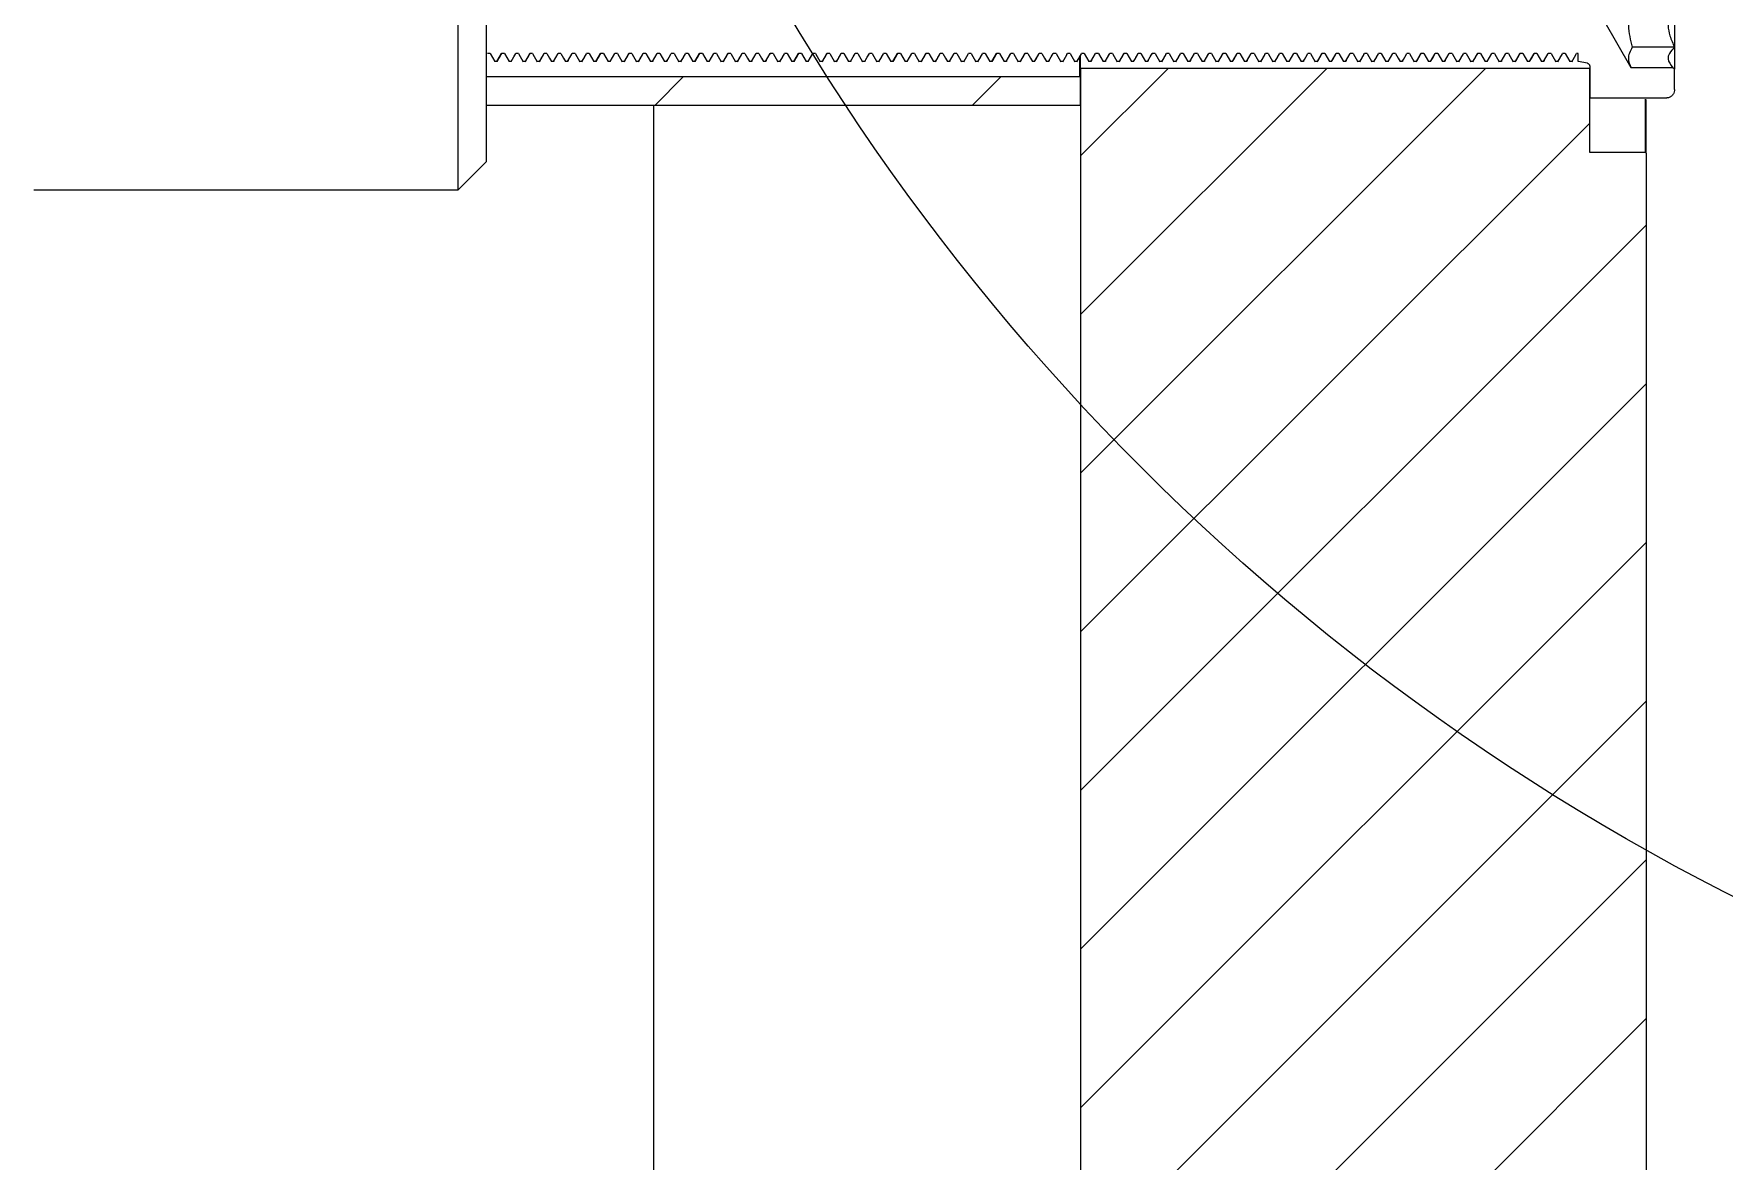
# Model space of a CAD drawing. Header units: millimetres. Extents: x -48 to 1187, y 2 to 839.
# Drawn here: x 648.6 to 672.51, y 713.02 to 728.97 of the extents above; entities that cross this region are included whole.
import ezdxf

# ---------------------------------------------------------------- set-up
doc = ezdxf.new("R2010")
doc.units = ezdxf.units.MM

# ---------------------------------------------------------------- blocks, each defined once
blk = doc.blocks.new('SW_HATCH_0')
at = {"color": 0, "linetype": 'Continuous', "lineweight": 18}
for p, q in [((6.384, 208.439), (5.984, 208.039)), ((10.874, 208.439), (10.474, 208.039)), ((17.729, 208.559), (12, 202.83)), ((15.484, 208.559), (12, 205.076)), ((13.239, 208.559), (12, 207.321)), ((19.2, 207.785), (12, 200.585)), ((20, 206.34), (12, 198.34)), ((20, 204.095), (12, 196.095)), ((20, 201.85), (12, 193.85)), ((20, 199.605), (12, 191.605)), ((20, 197.36), (12, 189.36)), ((20, 195.115), (12, 187.115))]:
    blk.add_line(p, q, dxfattribs=at)

msp = doc.modelspace()

# ---------------------------------------------------------------- linework, layer by layer
at = {"color": 7, "linetype": 'Continuous', "lineweight": 25}
for p, q in [((671.804446, 729.474189), (671.804446, 728.782632)), ((671.191658, 728.493956), (670.804446, 729.164627)), ((671.804446, 728.782632), (671.204446, 728.782632)), ((671.804446, 728.782632), (671.804446, 728.471807)), ((655.058157, 728.693527), (655.018661, 728.693527)), ((655.05821, 728.693777), (655.124201, 728.579538)), ((655.152673, 728.579227), (655.124148, 728.579227)), ((655.152726, 728.579379), (655.218717, 728.69365)), ((655.258183, 728.693527), (655.218665, 728.693527)), ((655.258169, 728.694236), (655.32416, 728.580108)), ((655.352693, 728.579227), (655.324174, 728.579227)), ((655.411024, 728.681039), (655.418535, 728.693756)), ((655.458196, 728.693527), (655.418684, 728.693527)), ((655.458159, 728.693087), (655.52415, 728.57868)), ((655.552724, 728.579227), (655.524188, 728.579227)), ((655.552671, 728.578833), (655.618662, 728.69321)), ((655.65819, 728.693527), (655.618715, 728.693527)), ((655.658207, 728.693153), (655.724198, 728.578762)), ((655.752722, 728.579227), (655.724107, 728.579227)), ((655.752719, 728.578615), (655.81871, 728.693034)), ((655.858163, 728.693527), (655.818624, 728.693527)), ((655.952675, 728.579227), (655.924154, 728.579227)), ((655.952712, 728.580076), (656.018703, 728.694211)), ((656.058158, 728.693527), (656.018666, 728.693527)), ((656.152675, 728.579227), (656.124233, 728.579227)), ((656.15267, 728.579607), (656.218661, 728.693833)), ((656.20211, 728.665185), (656.218826, 728.693527)), ((656.258342, 728.693527), (656.218737, 728.693527)), ((656.258186, 728.692758), (656.324177, 728.578271)), ((656.352881, 728.579227), (656.32413, 728.579227)), ((656.352695, 728.578265), (656.418686, 728.692752)), ((656.458156, 728.693527), (656.418654, 728.693527)), ((656.458209, 728.693868), (656.5242, 728.579651)), ((656.552672, 728.579227), (656.524147, 728.579227)), ((656.552726, 728.5795), (656.618717, 728.693747)), ((656.658187, 728.693527), (656.618663, 728.693527)), ((656.658166, 728.694191), (656.724157, 728.580053)), ((656.752697, 728.579227), (656.724178, 728.579227)), ((656.752686, 728.580123), (656.818677, 728.694248)), ((656.808741, 728.677066), (656.818582, 728.69373)), ((656.858186, 728.693527), (656.818688, 728.693527)), ((656.858161, 728.693001), (656.924153, 728.578573)), ((656.952714, 728.579227), (656.92418, 728.579227)), ((656.952673, 728.578716), (657.018664, 728.693116)), ((657.058176, 728.693527), (657.018706, 728.693527)), ((657.058209, 728.693249), (657.1242, 728.578882)), ((657.152709, 728.579227), (657.124107, 728.579227)), ((657.152721, 728.578725), (657.218712, 728.693123)), ((657.258165, 728.693527), (657.218623, 728.693527)), ((657.258189, 728.694288), (657.32418, 728.580173)), ((657.352677, 728.579227), (657.324156, 728.579227)), ((657.352708, 728.580127), (657.4187, 728.694251)), ((657.458158, 728.693527), (657.418668, 728.693527)), ((657.458153, 728.69361), (657.524144, 728.57933)), ((657.552674, 728.579227), (657.524231, 728.579227)), ((657.602966, 728.666569), (657.618863, 728.693527)), ((657.658321, 728.693527), (657.618747, 728.693527)), ((657.65819, 728.692784), (657.724181, 728.578304)), ((657.752755, 728.579227), (657.724124, 728.579227)), ((657.752699, 728.578266), (657.818691, 728.692753)), ((657.858156, 728.693527), (657.818647, 728.693527)), ((657.858207, 728.693954), (657.924198, 728.579757)), ((657.952672, 728.579227), (657.924147, 728.579227)), ((657.952725, 728.579616), (658.018716, 728.69384)), ((658.05819, 728.693527), (658.018663, 728.693527)), ((658.058163, 728.694136), (658.124154, 728.579984)), ((658.152701, 728.579227), (658.124181, 728.579227)), ((658.152682, 728.580072), (658.218673, 728.694207)), ((658.206677, 728.673458), (658.21863, 728.693703)), ((658.258178, 728.693527), (658.218692, 728.693527)), ((658.258165, 728.692924), (658.324156, 728.578478)), ((658.352705, 728.579227), (658.324171, 728.579227)), ((658.352676, 728.578606), (658.418667, 728.693027)), ((658.458163, 728.693527), (658.418697, 728.693527)), ((658.45821, 728.693349), (658.524201, 728.579006)), ((658.552696, 728.579227), (658.524109, 728.579227)), ((658.552723, 728.578843), (658.618714, 728.693218)), ((658.658168, 728.693527), (658.618622, 728.693527)), ((658.752679, 728.579227), (658.724159, 728.579227)), ((658.752705, 728.580164), (658.818696, 728.694281)), ((658.858157, 728.693527), (658.81867, 728.693527)), ((658.952673, 728.579227), (658.924225, 728.579227)), ((658.952668, 728.579369), (659.018659, 728.693642)), ((659.004455, 728.669046), (659.01889, 728.693527)), ((659.058241, 728.693527), (659.018747, 728.693527)), ((659.058194, 728.692828), (659.124185, 728.578358)), ((659.152843, 728.579227), (659.124119, 728.579227)), ((659.152704, 728.578291), (659.218695, 728.692774)), ((659.258156, 728.693527), (659.218641, 728.693527)), ((659.258205, 728.694031), (659.324196, 728.579854)), ((659.352671, 728.579227), (659.324147, 728.579227)), ((659.352723, 728.579724), (659.418714, 728.693927)), ((659.458194, 728.693527), (659.418662, 728.693527)), ((659.45816, 728.694072), (659.524151, 728.579904)), ((659.552704, 728.579227), (659.524185, 728.579227)), ((659.552679, 728.580007), (659.61867, 728.694155)), ((659.604875, 728.670292), (659.618679, 728.693677)), ((659.65817, 728.693527), (659.618695, 728.693527)), ((659.658168, 728.692859), (659.724159, 728.578397)), ((659.752696, 728.579227), (659.724162, 728.579227)), ((659.752679, 728.578507), (659.81867, 728.692948)), ((659.858162, 728.693527), (659.818689, 728.693527)), ((659.858211, 728.693451), (659.924202, 728.579133)), ((659.952682, 728.579227), (659.924153, 728.579227)), ((659.952725, 728.578966), (660.018716, 728.693317)), ((660.058171, 728.693527), (660.018623, 728.693527)), ((660.058181, 728.694306), (660.124172, 728.580195)), ((660.152682, 728.579227), (660.124162, 728.579227)), ((660.258157, 728.693527), (660.218673, 728.693527)), ((660.258153, 728.693406), (660.324144, 728.579077)), ((660.352672, 728.579227), (660.324218, 728.579227)), ((660.40659, 728.672637), (660.418905, 728.693527)), ((660.45823, 728.693527), (660.418742, 728.693527)), ((660.458197, 728.692886), (660.524189, 728.578431)), ((660.553068, 728.579227), (660.524114, 728.579227)), ((660.552708, 728.578339), (660.618699, 728.692812)), ((660.658157, 728.693527), (660.618635, 728.693527)), ((660.658202, 728.694101), (660.724194, 728.57994)), ((660.752671, 728.579227), (660.724148, 728.579227)), ((660.752721, 728.579824), (660.818712, 728.694007)), ((660.858197, 728.693527), (660.818662, 728.693527)), ((660.858158, 728.693998), (660.924149, 728.579813)), ((660.952708, 728.579227), (660.924188, 728.579227)), ((660.952676, 728.579931), (661.018667, 728.694093)), ((661.003394, 728.667672), (661.018729, 728.693654)), ((661.058391, 728.693527), (661.018699, 728.693527)), ((661.058172, 728.692807), (661.124163, 728.578332)), ((661.152687, 728.579227), (661.124154, 728.579227)), ((661.152682, 728.578421), (661.218673, 728.692878)), ((661.25816, 728.693527), (661.21868, 728.693527)), ((661.258211, 728.693553), (661.324202, 728.579259)), ((661.352677, 728.579227), (661.324151, 728.579227)), ((661.352726, 728.579092), (661.418717, 728.693419)), ((661.458174, 728.693527), (661.418669, 728.693527)), ((661.552685, 728.579227), (661.524166, 728.579227)), ((661.552698, 728.580195), (661.618689, 728.694306)), ((661.616824, 728.691082), (661.618436, 728.693811)), ((661.658157, 728.693527), (661.618676, 728.693527)), ((661.752672, 728.579227), (661.724209, 728.579227)), ((661.752668, 728.579118), (661.818659, 728.693439)), ((661.809356, 728.677322), (661.818909, 728.693527)), ((661.858177, 728.693527), (661.818735, 728.693527)), ((661.858201, 728.692957), (661.924192, 728.578518)), ((661.952749, 728.579227), (661.924111, 728.579227)), ((661.952711, 728.578406), (662.018703, 728.692866)), ((662.058158, 728.693527), (662.018631, 728.693527)), ((662.0582, 728.694162), (662.124191, 728.580016)), ((662.152672, 728.579227), (662.124149, 728.579227)), ((662.152718, 728.579914), (662.21871, 728.69408)), ((662.2582, 728.693527), (662.218663, 728.693527)), ((662.258156, 728.693917), (662.324147, 728.579712)), ((662.352711, 728.579227), (662.324191, 728.579227)), ((662.352674, 728.579843), (662.418665, 728.694023)), ((662.402381, 728.665848), (662.418713, 728.693527)), ((662.45838, 728.693527), (662.418702, 728.693527)), ((662.458176, 728.692771), (662.524167, 728.578287)), ((662.552681, 728.579227), (662.524146, 728.579227)), ((662.552686, 728.578351), (662.618677, 728.692822)), ((662.658158, 728.693527), (662.618672, 728.693527)), ((662.752675, 728.579227), (662.724149, 728.579227)), ((662.752726, 728.579219), (662.818718, 728.693521)), ((662.858178, 728.693527), (662.818667, 728.693527)), ((662.952689, 728.579227), (662.924169, 728.579227)), ((663.0142, 728.686546), (663.018478, 728.693788)), ((663.058208, 728.693527), (663.01868, 728.693527)), ((663.058156, 728.693206), (663.124147, 728.578829)), ((663.152672, 728.579227), (663.124199, 728.579227)), ((663.212637, 728.682901), (663.218901, 728.693527)), ((663.258206, 728.693527), (663.218727, 728.693527)), ((663.258204, 728.693038), (663.324195, 728.578619)), ((663.352738, 728.579227), (663.324109, 728.579227)), ((663.352715, 728.578489), (663.418706, 728.692933)), ((663.394446, 728.364627), (663.394446, 728.643652)), ((663.404446, 728.484627), (663.404446, 728.659505)), ((663.45816, 728.693527), (663.418627, 728.693527)), ((663.458196, 728.694212), (663.524188, 728.580079)), ((663.552673, 728.579227), (663.524151, 728.579227)), ((663.552716, 728.579993), (663.618707, 728.694143)), ((663.65816, 728.693527), (663.618664, 728.693527)), ((663.658154, 728.693829), (663.724146, 728.579603)), ((663.752714, 728.579227), (663.724223, 728.579227)), ((663.752672, 728.579745), (663.818663, 728.693944)), ((663.801897, 728.66493), (663.818767, 728.693527)), ((663.858365, 728.693527), (663.818705, 728.693527)), ((663.85818, 728.692752), (663.924171, 728.578264)), ((663.952899, 728.579227), (663.924138, 728.579227)), ((663.95269, 728.578299), (664.018681, 728.69278)), ((664.058157, 728.693527), (664.018663, 728.693527)), ((664.05821, 728.693751), (664.124202, 728.579505)), ((664.152674, 728.579227), (664.124148, 728.579227)), ((664.258182, 728.693527), (664.218665, 728.693527)), ((664.25817, 728.694247), (664.324161, 728.580122)), ((664.352692, 728.579227), (664.324173, 728.579227)), ((664.411698, 728.68221), (664.418522, 728.693763)), ((664.458198, 728.693527), (664.418683, 728.693527)), ((664.458158, 728.693112), (664.524149, 728.578711)), ((664.552673, 728.579227), (664.524191, 728.579227)), ((664.552671, 728.578867), (664.618662, 728.693237)), ((664.658193, 728.693527), (664.618718, 728.693527)), ((664.658206, 728.693127), (664.724197, 728.578729)), ((664.752726, 728.579227), (664.724107, 728.579227)), ((664.752718, 728.578586), (664.818709, 728.693011)), ((664.858162, 728.693527), (664.818624, 728.693527)), ((664.858193, 728.694253), (664.924184, 728.580129)), ((664.952674, 728.579227), (664.924153, 728.579227)), ((664.952713, 728.58006), (665.018704, 728.694197)), ((665.058159, 728.693527), (665.018666, 728.693527)), ((665.152676, 728.579227), (665.124232, 728.579227)), ((665.15267, 728.579638), (665.218661, 728.693858)), ((665.20198, 728.664985), (665.218815, 728.693527)), ((665.2585, 728.693527), (665.218732, 728.693527)), ((665.258184, 728.692754), (665.324176, 728.578266)), ((665.352885, 728.579227), (665.324131, 728.579227)), ((665.352694, 728.578269), (665.418685, 728.692756)), ((665.458156, 728.693527), (665.418656, 728.693527)), ((665.458209, 728.693843), (665.5242, 728.57962)), ((665.552673, 728.579227), (665.524147, 728.579227)), ((665.552726, 728.579467), (665.618717, 728.69372)), ((665.658185, 728.693527), (665.618664, 728.693527)), ((665.658167, 728.694205), (665.724158, 728.58007)), ((665.752696, 728.579227), (665.724177, 728.579227)), ((665.752687, 728.580135), (665.818678, 728.694258)), ((665.809362, 728.678148), (665.818569, 728.693738)), ((665.858189, 728.693527), (665.818687, 728.693527)), ((665.858161, 728.693024), (665.924152, 728.578602)), ((665.952717, 728.579227), (665.924182, 728.579227)), ((666.05818, 728.693527), (666.018709, 728.693527)), ((666.058208, 728.693222), (666.124199, 728.578848)), ((666.152713, 728.579227), (666.124107, 728.579227)), ((666.152721, 728.578693), (666.218712, 728.693097)), ((666.258164, 728.693527), (666.218623, 728.693527)), ((666.25819, 728.694282), (666.324181, 728.580165)), ((666.352676, 728.579227), (666.324155, 728.579227)), ((666.352709, 728.580114), (666.418701, 728.694241)), ((666.458158, 728.693527), (666.418667, 728.693527)), ((666.458153, 728.693638), (666.524144, 728.579365)), ((666.552674, 728.579227), (666.524232, 728.579227)), ((666.602662, 728.666071), (666.618854, 728.693527)), ((666.658327, 728.693527), (666.618746, 728.693527)), ((666.658189, 728.692775), (666.72418, 728.578293)), ((666.752869, 728.579227), (666.724125, 728.579227)), ((666.752698, 728.578263), (666.818689, 728.692751)), ((666.858156, 728.693527), (666.818649, 728.693527)), ((666.858208, 728.69393), (666.924199, 728.579728)), ((666.952672, 728.579227), (666.924147, 728.579227)), ((666.952725, 728.579584), (667.018716, 728.693814)), ((667.058189, 728.693527), (667.018663, 728.693527)), ((667.058164, 728.694153), (667.124155, 728.580005)), ((667.152699, 728.579227), (667.12418, 728.579227)), ((667.152683, 728.580088), (667.218674, 728.69422)), ((667.207232, 728.674429), (667.218617, 728.693711)), ((667.25818, 728.693527), (667.218691, 728.693527)), ((667.258164, 728.692945), (667.324155, 728.578504)), ((667.352707, 728.579227), (667.324173, 728.579227)), ((667.352675, 728.578636), (667.418666, 728.693051)), ((667.458167, 728.693527), (667.4187, 728.693527)), ((667.45821, 728.693321), (667.524201, 728.578971)), ((667.5527, 728.579227), (667.524108, 728.579227)), ((667.552723, 728.578809), (667.618714, 728.693191)), ((667.658167, 728.693527), (667.618622, 728.693527)), ((667.658186, 728.6943), (667.724177, 728.580187)), ((667.752679, 728.579227), (667.724158, 728.579227)), ((667.752706, 728.580155), (667.818697, 728.694274)), ((667.858157, 728.693527), (667.81867, 728.693527)), ((667.952673, 728.579227), (667.924227, 728.579227)), ((668.003971, 728.668237), (668.018883, 728.693527)), ((668.058244, 728.693527), (668.018748, 728.693527)), ((668.058193, 728.692814), (668.124184, 728.578341)), ((668.152849, 728.579227), (668.12412, 728.579227)), ((668.152702, 728.578282), (668.218694, 728.692766)), ((668.258156, 728.693527), (668.218642, 728.693527)), ((668.258206, 728.69401), (668.324197, 728.579828)), ((668.352671, 728.579227), (668.324147, 728.579227)), ((668.352723, 728.579695), (668.418715, 728.693903)), ((668.458193, 728.693527), (668.418662, 728.693527)), ((668.458161, 728.694091), (668.524152, 728.579928)), ((668.552703, 728.579227), (668.524184, 728.579227)), ((668.55268, 728.580027), (668.618671, 728.694171)), ((668.605351, 728.671132), (668.618665, 728.693683)), ((668.658172, 728.693527), (668.618694, 728.693527)), ((668.658167, 728.692876), (668.724158, 728.578418)), ((668.752698, 728.579227), (668.724164, 728.579227)), ((668.752678, 728.578534), (668.818669, 728.692969)), ((668.858162, 728.693527), (668.818691, 728.693527)), ((668.952686, 728.579227), (668.924153, 728.579227)), ((668.952724, 728.578931), (669.018716, 728.693289)), ((669.05817, 728.693527), (669.018623, 728.693527)), ((669.058182, 728.694306), (669.124173, 728.580195)), ((669.152681, 728.579227), (669.124161, 728.579227)), ((669.152702, 728.580182), (669.218693, 728.694295)), ((669.258157, 728.693527), (669.218672, 728.693527)), ((669.258153, 728.693435), (669.324144, 728.579113)), ((669.352672, 728.579227), (669.32422, 728.579227)), ((669.352668, 728.57928), (669.418659, 728.693569)), ((669.405925, 728.671516), (669.418902, 728.693527)), ((669.458234, 728.693527), (669.418744, 728.693527)), ((669.458196, 728.692868), (669.524188, 728.578409)), ((669.552762, 728.579227), (669.524115, 728.579227)), ((669.552707, 728.578324), (669.618698, 728.6928)), ((669.658157, 728.693527), (669.618637, 728.693527)), ((669.658203, 728.694082), (669.724194, 728.579917)), ((669.752671, 728.579227), (669.724148, 728.579227)), ((669.752721, 728.579797), (669.818713, 728.693986)), ((669.858196, 728.693527), (669.818662, 728.693527)), ((669.858159, 728.69402), (669.92415, 728.579839)), ((669.952707, 728.579227), (669.924187, 728.579227)), ((669.952677, 728.579953), (670.018668, 728.694112)), ((670.003768, 728.668336), (670.018715, 728.693659)), ((670.058165, 728.693527), (670.018698, 728.693527)), ((670.058171, 728.69282), (670.124162, 728.578349)), ((670.15269, 728.579227), (670.124156, 728.579227)), ((670.152681, 728.578445), (670.218672, 728.692898)), ((670.258162, 728.693527), (670.218683, 728.693527)), ((670.258211, 728.693525), (670.324202, 728.579224)), ((670.352684, 728.579227), (670.324152, 728.579227)), ((670.441645, 728.693527), (670.418674, 728.693527)), ((670.441645, 728.579227), (670.441645, 728.693527)), ((670.571392, 728.556349), (670.441645, 728.579227)), ((663.394446, 728.364627), (655.004446, 728.364627)), ((663.404446, 728.354627), (663.394446, 728.364627)), ((663.404446, 728.484627), (663.404446, 696.764627)), ((670.604446, 728.484627), (663.404446, 728.484627)), ((663.404446, 727.964627), (663.404446, 728.354627)), ((670.604446, 728.516957), (670.604446, 728.064627)), ((670.604446, 727.294427), (670.604446, 728.484627)), ((671.782297, 728.493956), (671.191658, 728.493956)), ((671.804446, 728.471807), (671.782297, 728.493956)), ((671.804446, 728.184627), (671.804446, 728.471807)), ((671.684446, 728.064627), (670.604446, 728.064627)), ((655.004446, 727.964627), (663.404446, 727.964627)), ((657.364648, 727.964627), (657.364648, 705.883823)), ((671.394446, 727.294427), (671.394446, 728.046407)), ((671.404446, 727.284427), (671.404446, 728.04607)), ((654.604446, 726.764627), (655.004446, 727.164627)), ((671.394446, 727.294427), (670.604446, 727.294427)), ((671.404446, 727.284427), (671.394446, 727.294427)), ((671.404446, 727.284427), (671.404446, 696.764627)), ((648.604446, 726.764627), (654.604446, 726.764627))]:
    msp.add_line(p, q, dxfattribs=at)
at = {"color": 7, "linetype": 'Continuous', "lineweight": 25, "flags": 128}
for points in [[(655.352689, 728.580161), (655.371524, 728.612732), (655.390359, 728.645303), (655.41868, 728.694279)], [(655.858192, 728.694262), (655.877027, 728.661691), (655.895861, 728.629119), (655.924183, 728.58014)], [(656.058153, 728.693709), (656.076971, 728.661128), (656.095789, 728.628547), (656.124144, 728.579453)], [(657.552669, 728.579491), (657.571487, 728.612071), (657.590306, 728.644651), (657.61866, 728.693739)], [(658.658185, 728.694303), (658.67702, 728.661732), (658.695856, 728.629162), (658.724176, 728.580191)], [(658.858153, 728.693509), (658.876964, 728.660924), (658.895776, 728.62834), (658.924144, 728.579204)], [(660.152701, 728.580187), (660.171537, 728.612757), (660.190372, 728.645328), (660.218692, 728.694299)], [(660.352668, 728.579244), (660.371481, 728.611828), (660.390293, 728.644412), (660.418659, 728.693541)], [(661.458177, 728.694298), (661.477013, 728.661727), (661.495848, 728.629157), (661.524169, 728.580185)], [(661.658154, 728.693305), (661.67696, 728.660717), (661.695766, 728.62813), (661.724146, 728.578951)], [(662.658211, 728.693653), (662.677027, 728.661072), (662.695843, 728.62849), (662.724202, 728.579384)], [(662.858174, 728.694278), (662.877009, 728.661707), (662.895843, 728.629136), (662.924165, 728.58016)], [(662.952694, 728.58019), (662.971529, 728.61276), (662.990365, 728.645331), (663.018685, 728.694302)], [(663.152669, 728.578991), (663.171476, 728.611578), (663.190282, 728.644166), (663.21866, 728.693337)], [(664.152726, 728.579345), (664.171542, 728.611927), (664.190357, 728.644509), (664.218718, 728.693622)], [(664.35269, 728.58017), (664.371525, 728.61274), (664.39036, 728.645311), (664.418681, 728.694285)], [(665.058153, 728.693736), (665.076972, 728.661155), (665.09579, 728.628575), (665.124144, 728.579486)], [(665.952673, 728.578748), (665.971473, 728.611339), (665.990274, 728.643929), (666.018664, 728.693142)], [(666.552669, 728.579524), (666.571488, 728.612104), (666.590308, 728.644684), (666.61866, 728.693766)], [(667.858153, 728.693537), (667.876965, 728.660953), (667.895778, 728.62837), (667.924144, 728.57924)], [(667.952668, 728.579404), (667.971485, 728.611985), (667.990301, 728.644567), (668.018659, 728.693669)], [(668.858211, 728.693422), (668.87702, 728.660837), (668.895829, 728.628251), (668.924202, 728.579097)], [(670.352726, 728.579067), (670.371534, 728.611653), (670.390343, 728.644239), (670.418717, 728.693398)]]:
    msp.add_lwpolyline(points, dxfattribs=at)
at = {"color": 7, "linetype": 'Continuous', "lineweight": 18}
msp.add_circle((687.404448, 745.964627), 32.716026, dxfattribs=at)
at = {"color": 7, "linetype": 'Continuous', "lineweight": 25}
for points in [[(654.604446, 726.764627), (654.604446, 726.796329), (654.604446, 726.859733), (654.604446, 727.369755), (654.604446, 728.174354), (654.604446, 729.289669), (654.604446, 730.688604), (654.604446, 732.34937), (654.604446, 734.242975), (654.604446, 736.337174), (654.604446, 738.596092), (654.604446, 740.98109), (654.604446, 743.451357), (654.604446, 745.12687), (654.604446, 745.964627)], [(655.004446, 727.164627), (655.004446, 727.195668), (655.004446, 727.257751), (655.004446, 727.757148), (655.004446, 728.544984), (655.004446, 729.637064), (655.004446, 731.006855), (655.004446, 732.633021), (655.004446, 734.487176), (655.004446, 736.537746), (655.004446, 738.749603), (655.004446, 741.084913), (655.004446, 743.503717), (655.004446, 745.144323), (655.004446, 745.964627)]]:
    msp.add_open_spline(points, degree=3, dxfattribs=at)
for points, knots in [([(671.204446, 729.474189), (671.175855, 729.345894), (671.12429, 729.114509), (671.179741, 728.884921), (671.204446, 728.782632)], [0, 0, 0, 0, 0.554465399, 1, 1, 1, 1]), ([(671.804446, 729.474189), (671.774934, 729.407914), (671.720527, 729.285732), (671.704796, 729.100863), (671.735675, 728.933884), (671.780285, 728.83577), (671.804446, 728.782632)], [0, 0, 0, 0, 0.3000114789, 0.5530827371, 0.7579538821, 1, 1, 1, 1]), ([(671.204446, 728.782632), (671.176713, 728.728513), (671.127418, 728.632319), (671.17211, 728.536059), (671.191658, 728.493956)], [0, 0, 0, 0, 0.562610264, 1, 1, 1, 1]), ([(671.804446, 728.782632), (671.77659, 728.754641), (671.725263, 728.703064), (671.696811, 728.601772), (671.749334, 728.53553), (671.782297, 728.493956)], [0, 0, 0, 0, 0.306507026, 0.564770531, 1, 1, 1, 1]), ([(655.15546, 728.581992), (655.166579, 728.601157), (655.188152, 728.638339), (655.20976, 728.675513), (655.22023, 728.693527)], [0, 0, 0, 0, 0.515429889, 1, 1, 1, 1]), ([(655.360004, 728.597414), (655.359705, 728.595204), (655.357258, 728.577101), (655.354827, 728.578233), (655.352693, 728.579227)], [0, 0, 0, 0, 0.122094926, 1, 1, 1, 1]), ([(655.555866, 728.581296), (655.566976, 728.600469), (655.588662, 728.637892), (655.61037, 728.675289), (655.620956, 728.693527)], [0, 0, 0, 0, 0.512318017, 1, 1, 1, 1]), ([(655.755397, 728.581146), (655.766512, 728.600332), (655.788217, 728.637797), (655.809956, 728.675253), (655.820562, 728.693527)], [0, 0, 0, 0, 0.512119343, 1, 1, 1, 1]), ([(655.959945, 728.597069), (655.959666, 728.595007), (655.957232, 728.57703), (655.954815, 728.578195), (655.952675, 728.579227)], [0, 0, 0, 0, 0.114675202, 1, 1, 1, 1]), ([(656.15995, 728.597313), (656.159651, 728.595106), (656.157214, 728.577093), (656.154797, 728.578229), (656.152675, 728.579227)], [0, 0, 0, 0, 0.122491944, 1, 1, 1, 1]), ([(656.35552, 728.580696), (656.366631, 728.59989), (656.388408, 728.637508), (656.410213, 728.67511), (656.420892, 728.693527)], [0, 0, 0, 0, 0.510209864, 1, 1, 1, 1]), ([(656.555483, 728.582126), (656.566603, 728.601287), (656.588155, 728.638425), (656.609742, 728.675554), (656.620191, 728.693527)], [0, 0, 0, 0, 0.5159465188, 1, 1, 1, 1]), ([(656.760009, 728.597431), (656.759708, 728.59521), (656.75726, 728.577106), (656.754829, 728.578236), (656.752697, 728.579227)], [0, 0, 0, 0, 0.1226883697, 1, 1, 1, 1]), ([(656.955826, 728.581162), (656.966935, 728.600337), (656.988642, 728.637805), (657.01037, 728.675247), (657.020978, 728.693527)], [0, 0, 0, 0, 0.511783373, 1, 1, 1, 1]), ([(657.155396, 728.581269), (657.166512, 728.600452), (657.188197, 728.637876), (657.209917, 728.675291), (657.220504, 728.693527)], [0, 0, 0, 0, 0.512607834, 1, 1, 1, 1]), ([(657.359957, 728.597144), (657.359674, 728.595053), (657.357236, 728.577045), (657.354816, 728.578203), (657.352677, 728.579227)], [0, 0, 0, 0, 0.11613841, 1, 1, 1, 1]), ([(657.559942, 728.597284), (657.559645, 728.595085), (657.55721, 728.577088), (657.554794, 728.578227), (657.552674, 728.579227)], [0, 0, 0, 0, 0.122177406, 1, 1, 1, 1]), ([(657.755487, 728.580717), (657.766598, 728.599911), (657.788371, 728.637522), (657.810174, 728.675118), (657.82085, 728.693527)], [0, 0, 0, 0, 0.510332984, 1, 1, 1, 1]), ([(657.95551, 728.582253), (657.96663, 728.601411), (657.988162, 728.638506), (658.009729, 728.675593), (658.020158, 728.693527)], [0, 0, 0, 0, 0.516438357, 1, 1, 1, 1]), ([(658.160011, 728.597434), (658.15971, 728.595207), (658.157262, 728.577108), (658.154832, 728.578237), (658.152701, 728.579227)], [0, 0, 0, 0, 0.123049154, 1, 1, 1, 1]), ([(658.355779, 728.581035), (658.366888, 728.600213), (658.388614, 728.637723), (658.410362, 728.675207), (658.420991, 728.693527)], [0, 0, 0, 0, 0.51127531, 1, 1, 1, 1]), ([(658.555399, 728.5814), (658.566516, 728.60058), (658.588181, 728.63796), (658.609881, 728.675331), (658.620446, 728.693527)], [0, 0, 0, 0, 0.513123171, 1, 1, 1, 1]), ([(658.759968, 728.597214), (658.759681, 728.595094), (658.757241, 728.577059), (658.754818, 728.578211), (658.752679, 728.579227)], [0, 0, 0, 0, 0.1175369287, 1, 1, 1, 1]), ([(658.959936, 728.597254), (658.959639, 728.595064), (658.957206, 728.577083), (658.954793, 728.578225), (658.952673, 728.579227)], [0, 0, 0, 0, 0.121815382, 1, 1, 1, 1]), ([(659.155458, 728.580761), (659.166571, 728.599955), (659.188337, 728.63755), (659.210133, 728.675132), (659.220802, 728.693527)], [0, 0, 0, 0, 0.510536627, 1, 1, 1, 1]), ([(659.355539, 728.582373), (659.366659, 728.601527), (659.388172, 728.638583), (659.40972, 728.67563), (659.42013, 728.693527)], [0, 0, 0, 0, 0.516898325, 1, 1, 1, 1]), ([(659.560012, 728.597423), (659.55971, 728.595195), (659.557264, 728.577107), (659.554834, 728.578237), (659.552704, 728.579227)], [0, 0, 0, 0, 0.123157976, 1, 1, 1, 1]), ([(659.755727, 728.580918), (659.766834, 728.600099), (659.788578, 728.637647), (659.810344, 728.675171), (659.820992, 728.693527)], [0, 0, 0, 0, 0.51081678, 1, 1, 1, 1]), ([(659.955407, 728.581536), (659.966524, 728.600713), (659.988168, 728.638047), (660.009847, 728.675373), (660.02039, 728.693527)], [0, 0, 0, 0, 0.513656699, 1, 1, 1, 1]), ([(660.159979, 728.597277), (660.159688, 728.595131), (660.157245, 728.577071), (660.15482, 728.578217), (660.152682, 728.579227)], [0, 0, 0, 0, 0.118839703, 1, 1, 1, 1]), ([(660.359929, 728.597223), (660.359634, 728.595042), (660.357203, 728.577078), (660.354791, 728.578222), (660.352672, 728.579227)], [0, 0, 0, 0, 0.121390948, 1, 1, 1, 1]), ([(660.555436, 728.580824), (660.566549, 728.600017), (660.588305, 728.637591), (660.610092, 728.675152), (660.62075, 728.693527)], [0, 0, 0, 0, 0.510812426, 1, 1, 1, 1]), ([(660.755569, 728.582484), (660.76669, 728.601635), (660.788186, 728.638654), (660.809717, 728.675663), (660.820109, 728.693527)], [0, 0, 0, 0, 0.5173198118, 1, 1, 1, 1]), ([(660.96001, 728.597398), (660.959709, 728.595175), (660.957264, 728.577103), (660.954837, 728.578235), (660.952708, 728.579227)], [0, 0, 0, 0, 0.12302339, 1, 1, 1, 1]), ([(661.155669, 728.580816), (661.166777, 728.600001), (661.188537, 728.637582), (661.21032, 728.675141), (661.220983, 728.693527)], [0, 0, 0, 0, 0.510486416, 1, 1, 1, 1]), ([(661.355419, 728.581675), (661.366537, 728.600848), (661.388159, 728.638136), (661.409816, 728.675416), (661.420337, 728.693527)], [0, 0, 0, 0, 0.514199844, 1, 1, 1, 1]), ([(661.559988, 728.597331), (661.559695, 728.595161), (661.55725, 728.577083), (661.554822, 728.578223), (661.552685, 728.579227)], [0, 0, 0, 0, 0.120018687, 1, 1, 1, 1]), ([(661.759924, 728.597185), (661.75963, 728.595019), (661.757201, 728.57707), (661.754791, 728.578218), (661.752672, 728.579227)], [0, 0, 0, 0, 0.120694178, 1, 1, 1, 1]), ([(661.955418, 728.580906), (661.966532, 728.600097), (661.988275, 728.637643), (662.01005, 728.675178), (662.020695, 728.693527)], [0, 0, 0, 0, 0.51115198, 1, 1, 1, 1]), ([(662.155602, 728.582583), (662.166723, 728.601731), (662.188204, 728.638718), (662.209719, 728.675693), (662.220095, 728.693527)], [0, 0, 0, 0, 0.517696778, 1, 1, 1, 1]), ([(662.360008, 728.597371), (662.359708, 728.595154), (662.357265, 728.5771), (662.354839, 728.578233), (662.352711, 728.579227)], [0, 0, 0, 0, 0.122838388, 1, 1, 1, 1]), ([(662.555617, 728.580746), (662.566726, 728.599934), (662.588496, 728.637538), (662.610291, 728.675122), (662.620965, 728.693527)], [0, 0, 0, 0, 0.510279272, 1, 1, 1, 1]), ([(662.755434, 728.581815), (662.766553, 728.600985), (662.788153, 728.638226), (662.809789, 728.675459), (662.820287, 728.693527)], [0, 0, 0, 0, 0.514744169, 1, 1, 1, 1]), ([(662.959996, 728.597375), (662.9597, 728.595185), (662.957253, 728.577092), (662.954824, 728.578228), (662.952689, 728.579227)], [0, 0, 0, 0, 0.121042393, 1, 1, 1, 1]), ([(663.159918, 728.59715), (663.159627, 728.594996), (663.157199, 728.577064), (663.154791, 728.578214), (663.152672, 728.579227)], [0, 0, 0, 0, 0.120139675, 1, 1, 1, 1]), ([(663.355406, 728.581003), (663.36652, 728.600192), (663.388248, 728.637705), (663.410008, 728.675208), (663.420637, 728.693527)], [0, 0, 0, 0, 0.51154677, 1, 1, 1, 1]), ([(663.55993, 728.596967), (663.559656, 728.594945), (663.557226, 728.577011), (663.554813, 728.578185), (663.552673, 728.579227)], [0, 0, 0, 0, 0.1127503094, 1, 1, 1, 1]), ([(663.760006, 728.597345), (663.759706, 728.595133), (663.757265, 728.577096), (663.754841, 728.578231), (663.752714, 728.579227)], [0, 0, 0, 0, 0.122625684, 1, 1, 1, 1]), ([(663.955571, 728.580706), (663.96668, 728.599897), (663.988456, 728.637513), (664.010259, 728.675111), (664.020938, 728.693527)], [0, 0, 0, 0, 0.510184193, 1, 1, 1, 1]), ([(664.155454, 728.581954), (664.166573, 728.60112), (664.188151, 728.638314), (664.209765, 728.675502), (664.220242, 728.693527)], [0, 0, 0, 0, 0.515281428, 1, 1, 1, 1]), ([(664.360003, 728.597407), (664.359704, 728.595201), (664.357257, 728.577099), (664.354826, 728.578232), (664.352692, 728.579227)], [0, 0, 0, 0, 0.1218911242, 1, 1, 1, 1]), ([(664.555876, 728.581334), (664.566987, 728.600506), (664.588667, 728.637918), (664.610368, 728.675301), (664.620948, 728.693527)], [0, 0, 0, 0, 0.5124719, 1, 1, 1, 1]), ([(664.755398, 728.581113), (664.766513, 728.6003), (664.788224, 728.637776), (664.809967, 728.675243), (664.820579, 728.693527)], [0, 0, 0, 0, 0.511988193, 1, 1, 1, 1]), ([(664.959942, 728.597047), (664.959664, 728.594994), (664.957231, 728.577026), (664.954814, 728.578193), (664.952674, 728.579227)], [0, 0, 0, 0, 0.1142618, 1, 1, 1, 1]), ([(665.159952, 728.597321), (665.159653, 728.595112), (665.157216, 728.577094), (665.154798, 728.57823), (665.152676, 728.579227)], [0, 0, 0, 0, 0.122571421, 1, 1, 1, 1]), ([(665.35553, 728.580695), (665.366641, 728.599888), (665.388418, 728.637507), (665.410223, 728.675109), (665.420903, 728.693527)], [0, 0, 0, 0, 0.510190982, 1, 1, 1, 1]), ([(665.555476, 728.582089), (665.566596, 728.601251), (665.588153, 728.638401), (665.609746, 728.675543), (665.620201, 728.693527)], [0, 0, 0, 0, 0.515803644, 1, 1, 1, 1]), ([(665.760008, 728.597428), (665.759708, 728.595209), (665.75726, 728.577105), (665.754829, 728.578235), (665.752696, 728.579227)], [0, 0, 0, 0, 0.122544752, 1, 1, 1, 1]), ([(665.955838, 728.581199), (665.966947, 728.600373), (665.988648, 728.637829), (666.010371, 728.675259), (666.020973, 728.693527)], [0, 0, 0, 0, 0.511931137, 1, 1, 1, 1]), ([(666.155396, 728.581233), (666.166512, 728.600418), (666.188203, 728.637853), (666.209928, 728.67528), (666.22052, 728.693527)], [0, 0, 0, 0, 0.512467585, 1, 1, 1, 1]), ([(666.359954, 728.597123), (666.359672, 728.59504), (666.357235, 728.577041), (666.354816, 728.578201), (666.352676, 728.579227)], [0, 0, 0, 0, 0.115731986, 1, 1, 1, 1]), ([(666.559944, 728.597292), (666.559647, 728.595091), (666.557211, 728.577089), (666.554795, 728.578228), (666.552674, 728.579227)], [0, 0, 0, 0, 0.122269821, 1, 1, 1, 1]), ([(666.755495, 728.580709), (666.766607, 728.599903), (666.788381, 728.637516), (666.810185, 728.675115), (666.820862, 728.693527)], [0, 0, 0, 0, 0.510289909, 1, 1, 1, 1]), ([(666.955502, 728.582218), (666.966622, 728.601377), (666.988159, 728.638484), (667.009732, 728.675583), (667.020166, 728.693527)], [0, 0, 0, 0, 0.516303173, 1, 1, 1, 1]), ([(667.160011, 728.597435), (667.15971, 728.595209), (667.157262, 728.577107), (667.154831, 728.578237), (667.1527, 728.579227)], [0, 0, 0, 0, 0.122972219, 1, 1, 1, 1]), ([(667.355793, 728.58107), (667.366902, 728.600247), (667.388623, 728.637746), (667.410365, 728.675218), (667.420988, 728.693527)], [0, 0, 0, 0, 0.511414851, 1, 1, 1, 1]), ([(667.555398, 728.581362), (667.566514, 728.600544), (667.588185, 728.637936), (667.609891, 728.67532), (667.620462, 728.693527)], [0, 0, 0, 0, 0.51297626, 1, 1, 1, 1]), ([(667.759965, 728.597195), (667.759679, 728.595083), (667.75724, 728.577055), (667.754817, 728.578209), (667.752679, 728.579227)], [0, 0, 0, 0, 0.117152437, 1, 1, 1, 1]), ([(667.959938, 728.597263), (667.959641, 728.59507), (667.957207, 728.577084), (667.954793, 728.578225), (667.952673, 728.579227)], [0, 0, 0, 0, 0.121921068, 1, 1, 1, 1]), ([(668.155466, 728.580747), (668.166578, 728.59994), (668.188346, 728.637541), (668.210145, 728.675127), (668.220816, 728.693527)], [0, 0, 0, 0, 0.510471801, 1, 1, 1, 1]), ([(668.35553, 728.582341), (668.36665, 728.601496), (668.388169, 728.638562), (668.409722, 728.67562), (668.420137, 728.693527)], [0, 0, 0, 0, 0.51677278, 1, 1, 1, 1]), ([(668.560012, 728.597428), (668.55971, 728.595199), (668.557263, 728.577107), (668.554834, 728.578237), (668.552703, 728.579227)], [0, 0, 0, 0, 0.1231537866, 1, 1, 1, 1]), ([(668.755742, 728.58095), (668.766849, 728.600129), (668.788589, 728.637667), (668.81035, 728.675181), (668.820993, 728.693527)], [0, 0, 0, 0, 0.510934053, 1, 1, 1, 1]), ([(668.955404, 728.581497), (668.966521, 728.600675), (668.988171, 728.638022), (669.009856, 728.675362), (669.020406, 728.693527)], [0, 0, 0, 0, 0.51350555, 1, 1, 1, 1]), ([(669.159976, 728.59726), (669.159686, 728.595121), (669.157244, 728.577068), (669.154819, 728.578215), (669.152681, 728.579227)], [0, 0, 0, 0, 0.1184848571, 1, 1, 1, 1]), ([(669.359931, 728.597232), (669.359636, 728.595048), (669.357204, 728.577079), (669.354792, 728.578223), (669.352672, 728.579227)], [0, 0, 0, 0, 0.1215184623, 1, 1, 1, 1]), ([(669.555442, 728.580805), (669.566555, 728.599998), (669.588314, 728.637578), (669.610104, 728.675146), (669.620765, 728.693527)], [0, 0, 0, 0, 0.510728182, 1, 1, 1, 1]), ([(669.755561, 728.582454), (669.766681, 728.601605), (669.788182, 728.638635), (669.809717, 728.675654), (669.820115, 728.693527)], [0, 0, 0, 0, 0.517205708, 1, 1, 1, 1]), ([(669.960011, 728.597406), (669.95971, 728.595181), (669.957264, 728.577105), (669.954836, 728.578235), (669.952707, 728.579227)], [0, 0, 0, 0, 0.123074164, 1, 1, 1, 1]), ([(670.155685, 728.580844), (670.166793, 728.600027), (670.188548, 728.6376), (670.210327, 728.675149), (670.220986, 728.693527)], [0, 0, 0, 0, 0.510572469, 1, 1, 1, 1]), ([(670.359207, 728.593976), (670.35756, 728.58782), (670.355384, 728.579679), (670.353213, 728.579316), (670.352684, 728.579227)], [0, 0, 0, 0, 0.756341199, 1, 1, 1, 1]), ([(670.571392, 728.556349), (670.575719, 728.555143), (670.584398, 728.552722), (670.594993, 728.54389), (670.602198, 728.532335), (670.604356, 728.522734), (670.604436, 728.517608), (670.604446, 728.516957)], [0, 0, 0, 0, 0.240139838, 0.48171996, 0.723300081, 0.964880202, 1, 1, 1, 1]), ([(671.804446, 728.184627), (671.804282, 728.180014), (671.803642, 728.16197), (671.794338, 728.131116), (671.770532, 728.097725), (671.736916, 728.074229), (671.706347, 728.065344), (671.688681, 728.064766), (671.684446, 728.064627)], [0, 0, 0, 0, 0.073719103, 0.288366589, 0.503014074, 0.717661559, 0.932309044, 1, 1, 1, 1])]:
    msp.add_open_spline(points, degree=3, knots=knots, dxfattribs=at)

# ---------------------------------------------------------------- block references
at = {"color": 7, "linetype": 'Continuous', "lineweight": 18}
msp.add_blockref('SW_HATCH_0', (651.404446, 519.925139), dxfattribs=at)

doc.saveas('drawing.dxf')
